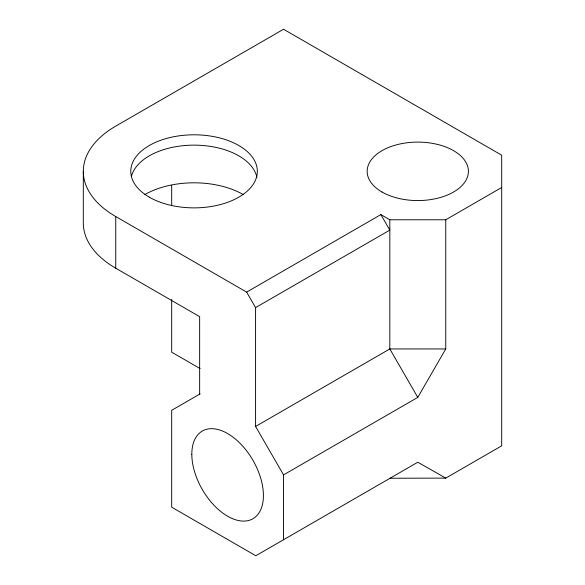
<?xml version="1.0" encoding="UTF-8"?>
<svg xmlns="http://www.w3.org/2000/svg" width="585" height="585" viewBox="0 0 585 585"><rect width="100%" height="100%" fill="white"/><g stroke="black" fill="none" stroke-linecap="round" stroke-linejoin="round"><path stroke-width="0.88" d="M283.549 539.736L283.549 474.888L417.785 397.383L445.755 348.945L445.755 219.777L501.689 187.485M390.041 478.245L445.755 478.12L501.689 445.828L501.689 155.193L283.549 29.25L115.75 126.126A110.74 63.933 0 0 0 115.75 216.545L246.636 292.112L380.872 214.607L389.822 219.777L445.755 219.777M283.549 474.888L255.579 426.45L255.579 307.608L389.822 230.11L380.872 214.607M200.107 393.888L171.683 410.304L171.683 507.18L255.806 555.75L417.785 462.23L445.755 478.12M255.579 426.45L389.822 348.945L445.755 348.945M83.311 171.339L83.311 223.002A110.74 63.933 0 0 0 115.75 268.215L199.646 316.653L199.646 394.158M200.107 368.594L171.683 352.177L171.683 299.374M417.785 397.383L389.822 348.945L389.822 219.777M246.636 292.112L255.579 307.608M171.683 185.562L171.683 205.591M115.75 216.545L115.75 268.215M144.831 194.586A69.608 40.189 0 0 1 243.28 194.586M131.42 176.465A63.282 36.533 0 0 1 194.812 145.138A63.282 36.533 0 0 1 256.888 177.335M149.307 197.174A63.282 36.533 0 0 0 255.177 180.794A63.282 36.533 0 0 0 177.679 136.049A63.282 36.533 0 0 0 149.307 197.174M381.99 192.004A50.624 29.228 0 0 0 466.684 178.9A50.624 29.228 0 0 0 404.681 143.106A50.624 29.228 0 0 0 381.99 192.004M191.821 454.223A50.624 29.228 60 0 0 245.517 521.023A50.624 29.228 60 0 0 245.517 449.426A50.624 29.228 60 0 0 191.821 454.223"/></g></svg>
